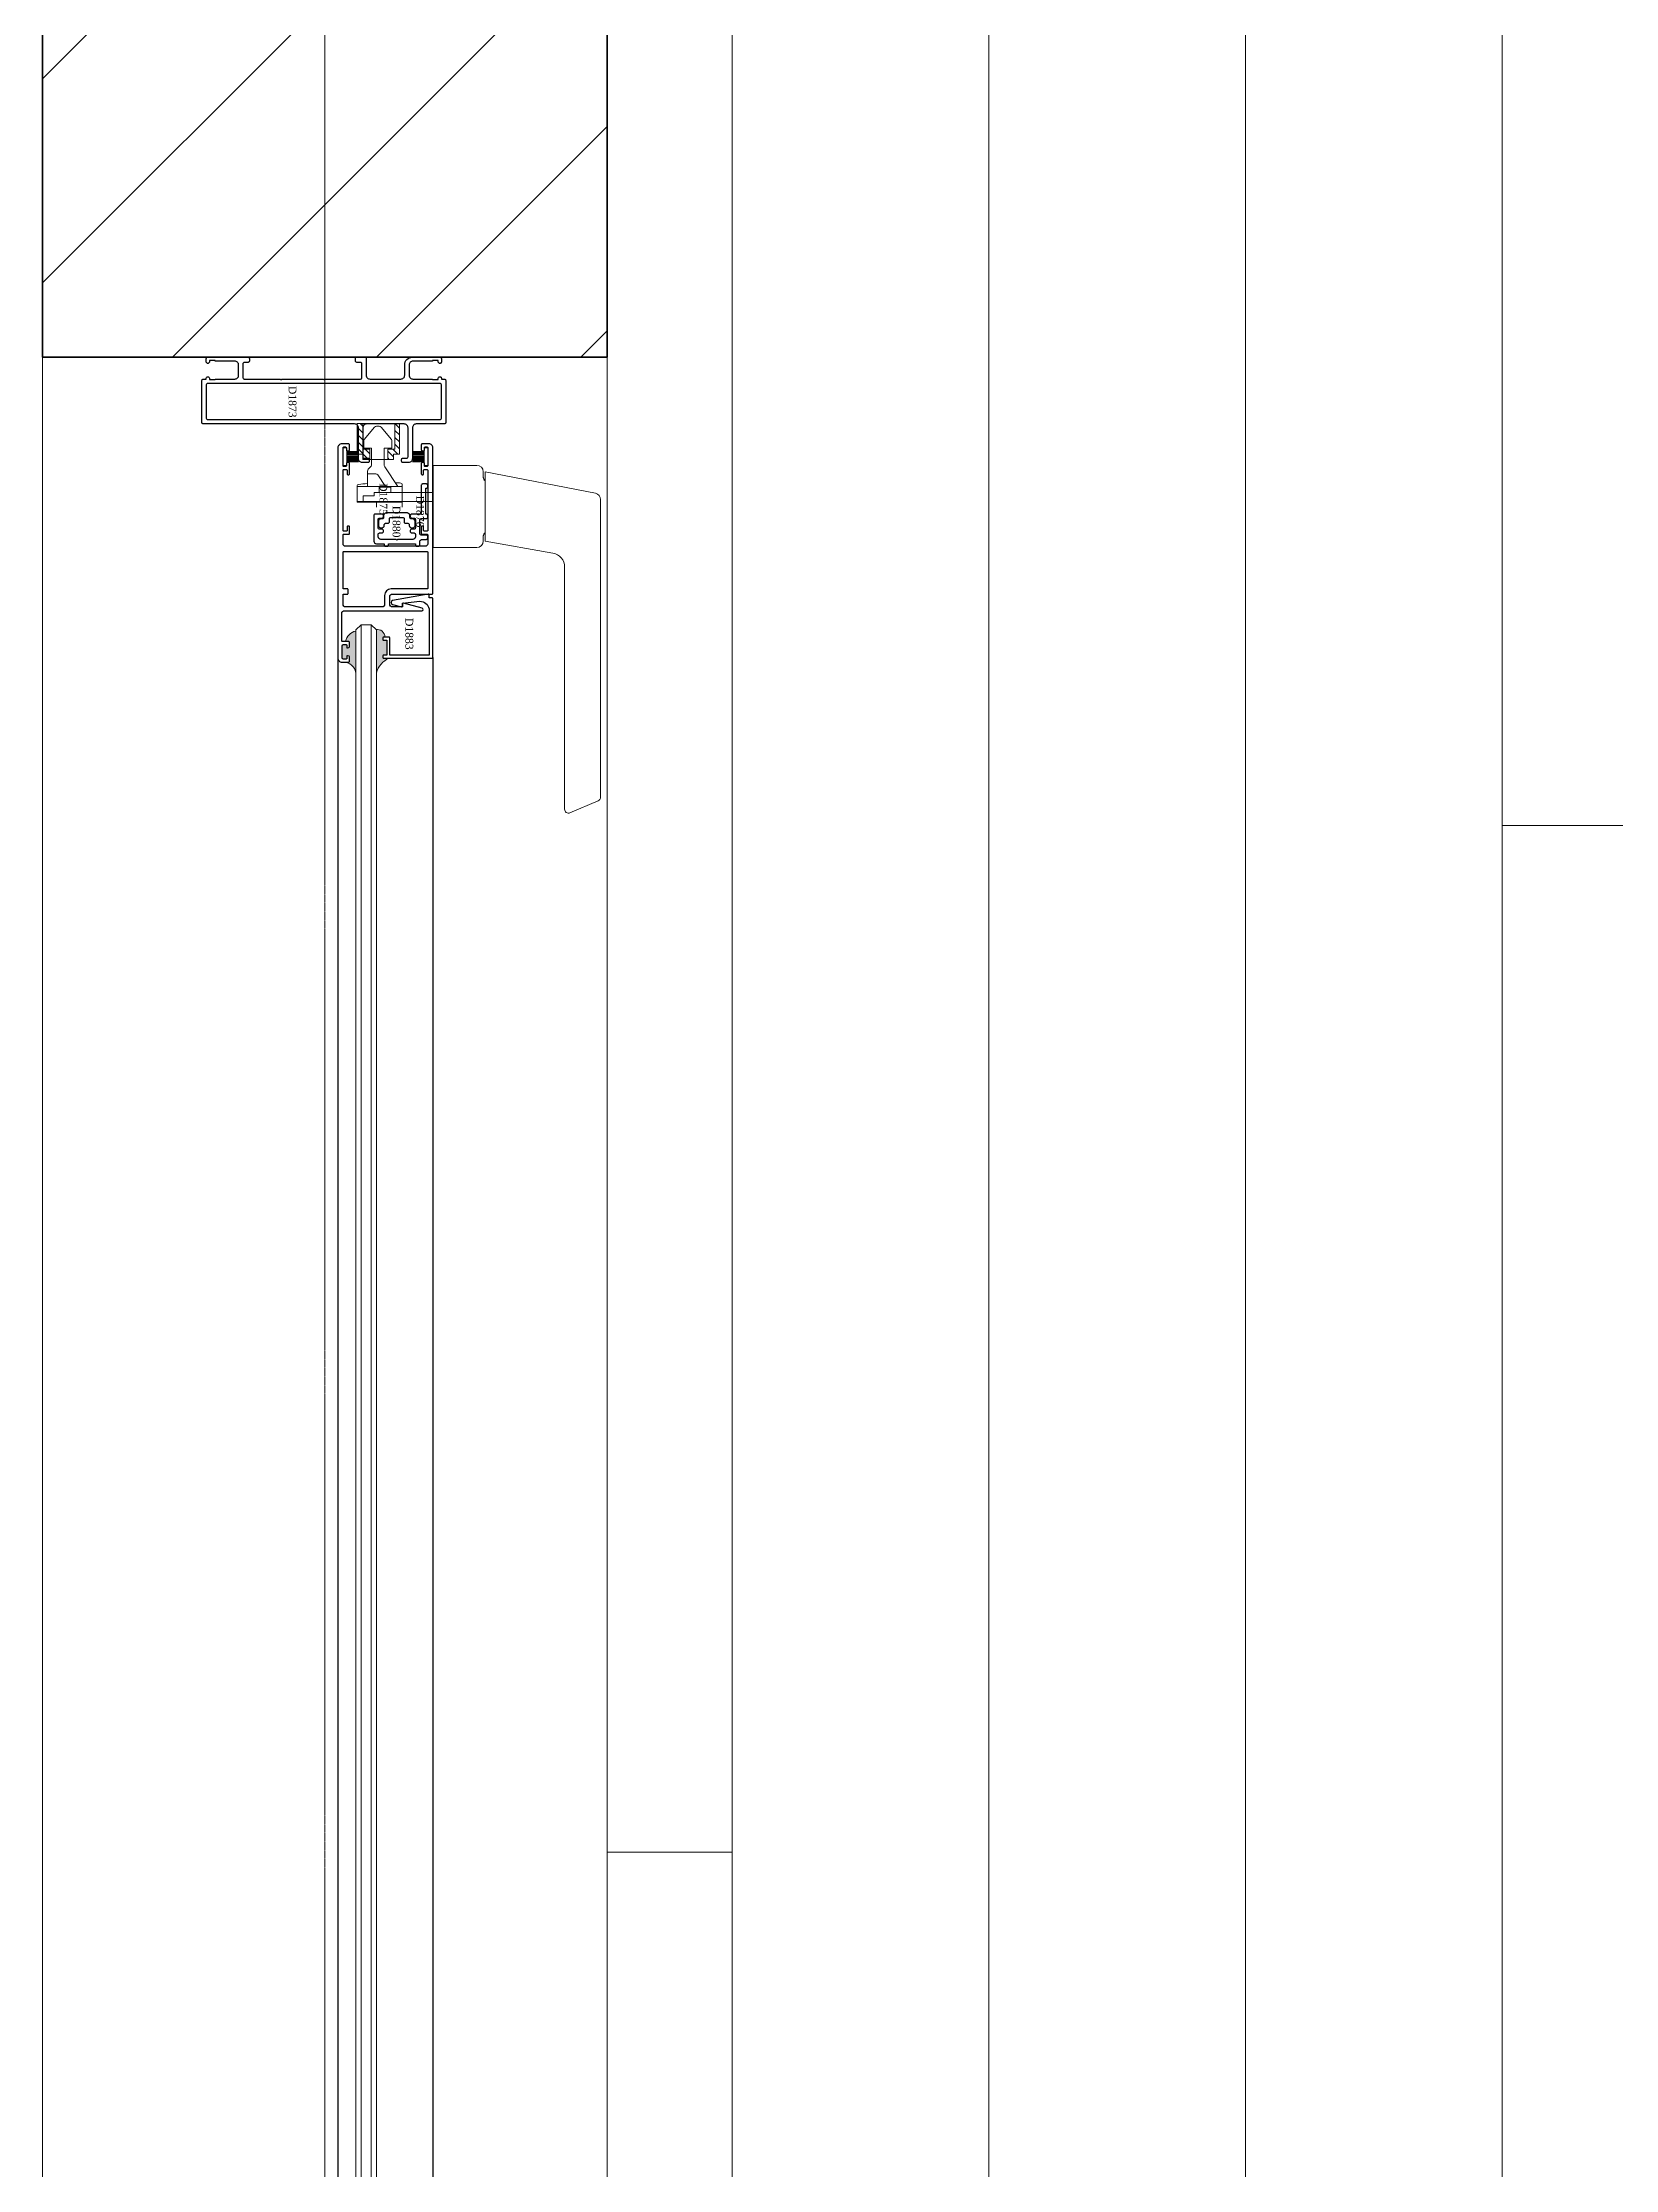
# Model space of a CAD drawing. Header units: millimetres. Extents: x 1336014 to 2939047, y -333549 to -60566.
# Drawn here: x 1477497 to 1478110, y -116194 to -115366 of the extents above; entities that cross this region are included whole.
import ezdxf

# ---------------------------------------------------------------- set-up
doc = ezdxf.new("R2010")
doc.units = ezdxf.units.MM
doc.header["$MEASUREMENT"] = 0
doc.linetypes.add('CENTER2', pattern=[1.125, 0.75, -0.125, 0.125, -0.125])
for name, color, linetype, lineweight in [('01.Cut', 255, 'Continuous', 35), ('02.Thay', 145, 'Continuous', 15), ('03.Manh', 251, 'Continuous', 13), ('09.Hatch', 250, 'Continuous', 5), ('10.truc', 250, 'CENTER2', 20), ('DIM', 252, 'Continuous', 20), ('Khóa cửa nhôm', 56, 'Continuous', 5), ('KT KHUNG BAO', 96, 'Continuous', 9), ('kính', 54, 'Continuous', 9), ('Nhôm', 4, 'Continuous', 20), ('Nẹp nhôm', 6, 'Continuous', 9), ('Ron', 15, 'Continuous', 9)]:
    doc.layers.add(name, color=color, linetype=linetype, lineweight=lineweight)
for name, color, linetype in [('1', 4, 'Continuous'), ('Dim and mark text', 241, 'Continuous'), ('I. Hatch', 8, 'Continuous')]:
    doc.layers.add(name, color=color, linetype=linetype)
doc.styles.add('(Mark cn big5)', font='', dxfattribs={"height": 9})
doc.styles.get('(Mark cn big5)').set_extended_font_data('经典宋体繁')

# ---------------------------------------------------------------- blocks, each defined once
blk = doc.blocks.new('ron cửa trượt xingfa 95')
for p, q in [((-2.05, 1.41), (-2.05, 6)), ((-1.65, 1.41), (-1.65, 6)), ((-1.25, 1.41), (-1.25, 6)), ((-0.85, 1.41), (-0.85, 6)), ((-0.45, 1.41), (-0.45, 6)), ((-0.05, 1.41), (-0.05, 6)), ((0.35, 1.41), (0.35, 6)), ((0.75, 1.41), (0.75, 6)), ((1.15, 1.41), (1.15, 6)), ((1.55, 1.41), (1.55, 6)), ((1.95, 1.41), (1.95, 6))]:
    blk.add_line(p, q)
blk.add_lwpolyline([(3.14, 0.01), (-3.23, 0.01, -0.414214), (-3.53, 0.31), (-3.53, 1.11, -0.414214), (-3.23, 1.41), (3.14, 1.41, -0.414214), (3.44, 1.11), (3.44, 0.31, -0.414214)], format="xyb", close=True)
blk = doc.blocks.new('tay nam khoa cua truot xingfa 95')
at = {"linetype": 'Continuous'}
h = blk.add_hatch(dxfattribs=at)
h.set_pattern_fill('ANSI31', color=28, scale=0.6, style=0)
h.set_pattern_definition([(45, (-5592.2417, 6701.1846), (-1.3470384, 1.3470384), [])])
h.paths.add_polyline_path([(-22.34, -35.1), (-22.34, -37.85), (-18.34, -37.85), (-18.34, -35.6), (-20.34, -35.6), (-20.34, -33.35), (-32.34, -33.35), (-32.34, -35.1)])
h.paths.add_polyline_path([(-20.34, -49.85), (-20.34, -47.6), (-18.34, -47.6), (-18.34, -44.85), (-22.34, -44.85), (-22.34, -47.6), (-32.34, -47.6), (-32.34, -49.85)])
for p, q in [((-5.15, 42.98), (-13.5, 0)), ((113.26, 45), (-2.69, 45)), ((119.31, 33.09), (114.65, 44.09)), ((13.5, 0), (18.16, 26.46)), ((117.93, 31), (23.58, 31)), ((-13.5, 0), (13.5, 0)), ((13.25, 0), (-13.25, 0)), ((-10.03, 0), (10.43, 0)), ((10.43, 0), (13.5, 0)), ((-16, -20.2), (-16, -3.2)), ((-13.5, -0.7), (-11.5, -0.7)), ((11.5, -0.7), (13.5, -0.7)), ((16, -20.2), (16, -3.2)), ((-5.46, -43.2), (-5.46, -20.2)), ((-1.96, -47.5), (-1.96, -20.2)), ((-8.63, -32.27), (0.21, -32.27)), ((-7.71, -49.77), (-7.71, -32.27)), ((-4.3, -32.27), (0.25, -32.27)), ((-1.71, -49.77), (-1.71, -32.27)), ((-31.21, -41.23), (-31.21, -42.3)), ((-30.85, -40.47), (-26.13, -36.5)), ((-25.48, -36.27), (-22.71, -36.27)), ((-22.71, -39.27), (-22.71, -36.27)), ((-22.71, -39.27), (-16.01, -39.27)), ((-15.46, -39.1), (-7.71, -33.93)), ((-7.71, -38.74), (-12.26, -41.78)), ((-5.46, -36.7), (-7.46, -36.7)), ((-7.46, -41.2), (-7.46, -36.7)), ((-5.46, -41.2), (-7.46, -41.2)), ((-5.46, -40.33), (-5.46, -43.2)), ((-5.46, -43.2), (-5.46, -41.2)), ((-1.96, -36.03), (-1.96, -49.77)), ((-30.85, -43.07), (-26.13, -47.03)), ((-22.71, -47.27), (-25.48, -47.27)), ((-22.71, -47.27), (-22.71, -44.27)), ((-22.71, -44.27), (-16.12, -44.27)), ((-14.5, -45.47), (-15.42, -44.56)), ((-13.8, -45.77), (-7.71, -45.77)), ((-12.71, -42.61), (-12.71, -45.77)), ((-4.16, -43.2), (-5.46, -43.2)), ((-4.16, -47.5), (-4.16, -43.2)), ((-1.96, -47.5), (-4.16, -47.5)), ((-1.71, -42.27), (-1.71, -44.77)), ((-1.71, -42.27), (0.25, -42.27)), ((-1.71, -49.77), (-8.11, -49.77))]:
    blk.add_line(p, q, dxfattribs=at)
blk.add_line((-16, -20.2), (16, -20.2))
at = {"color": 28, "linetype": 'Continuous'}
for p, q in [((-20.34, -33.35), (-32.34, -33.35)), ((-32.34, -49.85), (-32.34, -33.35)), ((-22.34, -35.1), (-32.34, -35.1)), ((-22.34, -35.1), (-22.34, -37.85)), ((-18.34, -37.85), (-22.34, -37.85)), ((-20.34, -35.6), (-20.34, -33.35)), ((-18.34, -35.6), (-20.34, -35.6)), ((-18.34, -35.6), (-18.34, -47.6)), ((-22.34, -47.6), (-32.34, -47.6)), ((-22.34, -44.85), (-22.34, -47.6)), ((-18.34, -44.85), (-22.34, -44.85)), ((-20.34, -47.6), (-20.34, -49.85)), ((-20.34, -47.6), (-18.34, -47.6)), ((-32.34, -49.85), (-20.34, -49.85))]:
    blk.add_line(p, q, dxfattribs=at)
at = {"linetype": 'Continuous'}
for centre, radius, start, end in [((-2.69, 42.5), 2.5, 90, 169), ((113.26, 43.5), 1.5, 23, 89.99936), ((23.58, 25.5), 5.5, 90.00003, 170), ((117.93, 32.5), 1.5, 269.99984, 23), ((-11.5, 0.8), 1.5, 270, 327.76905), ((-11.3, 0.8), 1.5, 270, 327.76905), ((11.5, 0.8), 1.5, 212.23095, 270), ((11.7, 0.8), 1.5, 212.23095, 270), ((-13.5, -3.2), 2.5, 90, 180), ((13.5, -3.2), 2.5, 0, 90), ((110.79, -37.27), 120, 177.84191, 178.87853), ((-8.63, -32.77), 0.5, 90, 177.84191), ((-30.21, -41.23), 1, 130, 180), ((-25.48, -37.27), 1, 90, 130), ((-16.01, -38.27), 1, 270, 303.69007), ((-30.21, -42.3), 1, 180, 230), ((-25.48, -46.27), 1, 230, 270), ((-16.12, -45.27), 1, 45, 90), ((-13.8, -44.77), 1, 225, 270), ((-11.71, -42.61), 1, 123.69007, 180), ((110.79, -37.27), 120, 184.06185, 185.76326), ((-8.11, -49.27), 0.5, 185.76326, 270)]:
    blk.add_arc(centre, radius, start, end, dxfattribs=at)
blk = doc.blocks.new('\xadqerqw')
at = {"layer": 'KT KHUNG BAO'}
for points in [[(478570.91, -42590.1), (478570.91, -42573.83, 0.317646), (478566.91, -42577.89), (478568.11, -42577.89, -0.414214), (478568.41, -42578.19), (478568.41, -42579.95, -0.339454), (478568.19, -42580.24), (478567.67, -42580.38, -0.493145), (478567.41, -42580.19), (478567.41, -42579.39, 0.414214), (478567.11, -42579.09), (478565.91, -42579.09, 0.414214), (478565.61, -42579.39), (478565.61, -42584.39, 0.414214), (478565.91, -42584.69), (478567.11, -42584.69, 0.414214), (478567.41, -42584.39), (478567.41, -42583.59, -0.493145), (478567.67, -42583.39), (478568.19, -42583.53, -0.339454), (478568.41, -42583.82), (478568.41, -42585.59, -0.414214), (478568.11, -42585.89), (478565.95, -42585.89, -0.367208)], [(478583.84, -42584.38), (478581.71, -42584.38, -0.414214), (478581.41, -42584.08), (478581.41, -42583.48, -0.414214), (478581.71, -42583.18), (478582.96, -42583.18), (478582.96, -42577.38), (478581.71, -42577.38, -0.414214), (478581.41, -42577.08), (478581.41, -42576.48, -0.414214), (478581.71, -42576.18), (478582.3, -42576.18, 0.424996), (478578.67, -42573.14), (478578.91, -42573.39), (478578.91, -42590.1, -0.234607)]]:
    blk.add_hatch(color=256, dxfattribs=at).paths.add_polyline_path(points)
at = {"layer": '1'}
for points in [[(478583.61, -42539.79), (478594.11, -42539.79), (478594.11, -42540.29, 0.414214), (478594.61, -42540.79), (478595.31, -42540.79, 0.414214), (478595.81, -42540.29), (478595.81, -42539.09, -0.414214), (478596.81, -42538.09), (478598.41, -42538.09, 0.414214), (478598.91, -42537.59), (478598.91, -42536.89, 0.414214), (478598.41, -42536.39), (478596.31, -42536.39, -0.414214), (478595.81, -42535.89), (478595.81, -42530.49, -0.414214), (478596.31, -42529.99), (478598.41, -42529.99, 0.414214), (478598.91, -42529.49), (478598.91, -42528.79, 0.414214), (478598.41, -42528.29), (478598.11, -42528.29), (478598.11, -42518.19), (478598.41, -42518.19, 0.414214), (478598.91, -42517.69), (478598.91, -42516.99, 0.414214), (478598.41, -42516.49), (478596.91, -42516.49, 0.414214), (478596.41, -42516.99), (478596.41, -42527.79, -0.414214), (478595.91, -42528.29), (478592.61, -42528.29, 0.414214), (478592.11, -42528.79), (478592.11, -42529.29, 0.414214), (478592.61, -42529.79), (478593.61, -42529.79, -0.414214), (478594.11, -42530.29), (478594.11, -42533.59, -0.414214), (478593.61, -42534.09), (478592.61, -42534.09, 0.414214), (478592.11, -42534.59), (478592.11, -42535.09, 0.414214), (478592.61, -42535.59), (478593.61, -42535.59, -0.414214), (478594.11, -42536.09), (478594.11, -42537.09, -0.414214), (478593.11, -42538.09), (478587.15, -42538.09), (478586.85, -42538.39), (478586.55, -42538.09), (478580.61, -42538.09, -0.414214), (478579.61, -42537.09), (478579.61, -42536.09, -0.414214), (478580.11, -42535.59), (478581.11, -42535.59, 0.414214), (478581.61, -42535.09), (478581.61, -42534.59, 0.414214), (478581.11, -42534.09), (478580.11, -42534.09, -0.414214), (478579.61, -42533.59), (478579.61, -42530.29, -0.414214), (478580.11, -42529.79), (478581.11, -42529.79, 0.414214), (478581.61, -42529.29), (478581.61, -42528.79, 0.414214), (478581.11, -42528.29), (478578.41, -42528.29, 0.414214), (478577.91, -42528.79), (478577.91, -42538.79, 0.414214), (478578.91, -42539.79), (478581.91, -42539.79), (478581.91, -42540.29, 0.414214), (478582.41, -42540.79), (478583.11, -42540.79, 0.414214), (478583.61, -42540.29)], [(478591.83, -42528.67), (478591.83, -42529.47, 0.414214), (478592.33, -42529.97), (478592.83, -42529.97, -0.414214), (478593.83, -42530.97), (478593.83, -42532.77, -0.414214), (478592.83, -42533.77, -0.414214), (478591.83, -42532.77), (478591.83, -42532.47, 0.414214), (478591.33, -42531.97), (478590.33, -42531.97, -0.414214), (478589.83, -42531.47), (478589.83, -42530.17, 0.414214), (478589.33, -42529.67), (478587.13, -42529.67), (478586.83, -42529.37), (478586.53, -42529.67), (478584.33, -42529.67, 0.414214), (478583.83, -42530.17), (478583.83, -42531.47, -0.414214), (478583.33, -42531.97), (478582.33, -42531.97, 0.414214), (478581.83, -42532.47), (478581.83, -42532.77, -0.414214), (478580.83, -42533.77, -0.414214), (478579.83, -42532.77), (478579.83, -42530.97, -0.414214), (478580.83, -42529.97), (478581.33, -42529.97, 0.414214), (478581.83, -42529.47), (478581.83, -42528.67, -0.414214), (478582.83, -42527.67), (478590.83, -42527.67, -0.414214)]]:
    blk.add_lwpolyline(points, format="xyb", close=True, dxfattribs=at)
at = {"layer": 'DIM', "ltscale": 0.15}
for centre, radius, start, end in [((478571.78, -42578.69), 4.93, 100.14573, 170.63469), ((478579.02, -42576.41), 3.29, 4.01455, 96.11583), ((478565.95, -42590.92), 5.03, 9.33848, 89.99302)]:
    blk.add_arc(centre, radius, start, end, dxfattribs=at)
at = {"layer": 'I. Hatch', "ltscale": 0.15}
for p, q in [((478563.91, -42584.39), (478563.91, -43324.83)), ((478600.91, -42584.08), (478600.91, -43325.14))]:
    blk.add_line(p, q, dxfattribs=at)
at = {"layer": 'KT KHUNG BAO'}
blk.add_arc((478587.14, -42592.2), 8.49, 112.84147, 165.65435, dxfattribs=at)
at = {"layer": 'kính'}
for points in [[(478576.91, -43337.81), (478578.91, -43335.81), (478578.91, -42573.36), (478576.91, -42571.36), (478572.91, -42571.36), (478570.91, -42573.36), (478570.91, -43335.81), (478572.91, -43337.81)], [(478572.91, -43337.81), (478572.91, -42571.36), (478576.91, -42571.36), (478576.91, -43337.81)]]:
    blk.add_lwpolyline(points, close=True, dxfattribs=at)
at = {"layer": 'Nhôm', "lineweight": 25}
for points in [[(478513.13, -42469.54, -0.414214), (478512.63, -42469.04), (478512.63, -42467.64, -0.414214), (478513.13, -42467.14), (478528.93, -42467.14, -0.414214), (478529.43, -42467.64), (478529.43, -42468.64, -0.414214), (478528.93, -42469.14), (478527.43, -42469.14, 0.414214), (478526.93, -42469.64), (478526.93, -42475.14, 0.414214), (478527.43, -42475.64), (478541.43, -42475.64), (478541.73, -42475.94), (478542.03, -42475.64), (478558.13, -42475.64), (478558.43, -42475.94), (478558.73, -42475.64), (478572.73, -42475.64, 0.414214), (478573.23, -42475.14), (478573.23, -42469.64, 0.414214), (478572.73, -42469.14), (478571.23, -42469.14, -0.414214), (478570.73, -42468.64), (478570.73, -42467.64, -0.414214), (478571.23, -42467.14), (478574.43, -42467.14, -0.414214), (478574.93, -42467.64), (478574.93, -42474.14, 0.414214), (478576.43, -42475.64), (478588.43, -42475.64, 0.414214), (478589.93, -42474.14), (478589.93, -42470.14, -0.414214), (478592.93, -42467.14), (478603.73, -42467.14, -0.414214), (478604.23, -42467.64), (478604.23, -42469.04, -0.414214), (478603.73, -42469.54), (478603.53, -42469.54, -0.414214), (478603.03, -42469.04), (478603.03, -42468.44), (478600.73, -42468.44), (478600.73, -42468.64), (478593.13, -42468.64, 0.414214), (478591.63, -42470.14), (478591.63, -42474.14, 0.414214), (478593.13, -42475.64), (478600.73, -42475.64), (478600.73, -42475.84), (478603.03, -42475.84), (478603.03, -42475.24, -0.414214), (478603.53, -42474.74), (478603.73, -42474.74, -0.414214), (478604.23, -42475.24), (478604.23, -42475.64), (478605.43, -42475.64, -0.414214), (478605.93, -42476.14), (478605.93, -42492.64, -0.414214), (478605.43, -42493.14), (478594.43, -42493.14, 0.414214), (478592.93, -42494.64), (478592.93, -42506.64, -0.414214), (478591.43, -42508.14), (478591.23, -42508.14), (478589.23, -42508.14, -0.414214), (478588.73, -42507.64), (478588.73, -42506.94, -0.414214), (478589.23, -42506.44), (478590.73, -42506.44, 0.414214), (478591.23, -42505.94), (478591.23, -42494.64, 0.414214), (478589.73, -42493.14), (478575.13, -42493.14, 0.414214), (478573.63, -42494.64), (478573.63, -42505.94, 0.414214), (478574.13, -42506.44), (478575.63, -42506.44, -0.414214), (478576.13, -42506.94), (478576.13, -42507.64, -0.414214), (478575.63, -42508.14), (478573.63, -42508.14), (478573.43, -42508.14, -0.414214), (478571.93, -42506.64), (478571.93, -42494.64, 0.414214), (478570.43, -42493.14), (478511.43, -42493.14, -0.414214), (478510.93, -42492.64), (478510.93, -42476.14, -0.414214), (478511.43, -42475.64), (478512.63, -42475.64), (478512.63, -42475.24, -0.414214), (478513.13, -42474.74), (478513.33, -42474.74, -0.414214), (478513.83, -42475.24), (478513.83, -42475.84), (478516.13, -42475.84), (478516.13, -42475.64), (478523.73, -42475.64, 0.414214), (478525.23, -42474.14), (478525.23, -42470.14, 0.414214), (478523.73, -42468.64), (478516.13, -42468.64), (478516.13, -42468.44), (478513.83, -42468.44), (478513.83, -42469.04, -0.414214), (478513.33, -42469.54)], [(478603.73, -42491.44, 0.414214), (478604.23, -42490.94), (478604.23, -42477.84, 0.414214), (478603.73, -42477.34), (478513.13, -42477.34, 0.414214), (478512.63, -42477.84), (478512.63, -42490.94, 0.414214), (478513.13, -42491.44)], [(478568.41, -42578.19, 0.414214), (478568.11, -42577.89), (478565.71, -42577.89, -0.414214), (478565.41, -42577.59), (478565.41, -42566.89, -0.414214), (478566.41, -42565.89), (478596.61, -42565.89, 0.873366), (478596.75, -42564.9), (478589.49, -42562.9, 0.49569), (478589.11, -42563.19), (478589.11, -42564.09, -0.414214), (478588.81, -42564.39), (478585.11, -42564.39, -0.414214), (478584.11, -42563.39), (478584.11, -42560.39, -0.414214), (478585.11, -42559.39), (478600.61, -42559.39, 0.414214), (478600.91, -42559.09), (478600.91, -42502.39, 0.414214), (478599.41, -42500.89), (478596.71, -42500.89, 0.414214), (478596.41, -42501.19), (478596.41, -42503.29, 0.414214), (478596.71, -42503.59), (478597.31, -42503.59, 0.414214), (478597.61, -42503.29), (478597.61, -42502.39, -0.414214), (478597.91, -42502.09), (478598.61, -42502.09, -0.414214), (478598.91, -42502.39), (478598.91, -42509.39, -0.414214), (478598.61, -42509.69), (478597.91, -42509.69, -0.414214), (478597.61, -42509.39), (478597.61, -42508.49, 0.414214), (478597.31, -42508.19), (478596.71, -42508.19, 0.414214), (478596.41, -42508.49), (478596.41, -42510.89), (478596.41, -42512.59, 0.414214), (478596.71, -42512.89), (478597.01, -42512.89, 0.414214), (478597.31, -42512.59), (478597.31, -42511.19, -0.414214), (478597.61, -42510.89), (478598.61, -42510.89, -0.414214), (478598.91, -42511.19), (478598.91, -42534.59, -0.414214), (478598.61, -42534.89), (478597.61, -42534.89, -0.414214), (478597.31, -42534.59), (478597.31, -42533.19, 0.414214), (478597.01, -42532.89), (478596.71, -42532.89, 0.414214), (478596.41, -42533.19), (478596.41, -42535.79, 0.414214), (478596.71, -42536.09), (478598.61, -42536.09, -0.414214), (478598.91, -42536.39), (478598.91, -42539.79, -0.414214), (478597.91, -42540.79), (478566.91, -42540.79, -0.414214), (478565.91, -42539.79), (478565.91, -42536.39, -0.414214), (478566.21, -42536.09), (478568.11, -42536.09, 0.414214), (478568.41, -42535.79), (478568.41, -42533.19, 0.414214), (478568.11, -42532.89), (478567.81, -42532.89, 0.414214), (478567.51, -42533.19), (478567.51, -42534.59, -0.414214), (478567.21, -42534.89), (478566.21, -42534.89, -0.414214), (478565.91, -42534.59), (478565.91, -42511.19, -0.414214), (478566.21, -42510.89), (478567.21, -42510.89, -0.414214), (478567.51, -42511.19), (478567.51, -42512.59, 0.414214), (478567.81, -42512.89), (478568.11, -42512.89, 0.414214), (478568.41, -42512.59), (478568.41, -42510.89), (478568.41, -42508.49, 0.414214), (478568.11, -42508.19), (478567.51, -42508.19, 0.414214), (478567.21, -42508.49), (478567.21, -42509.39, -0.414214), (478566.91, -42509.69), (478566.21, -42509.69, -0.414214), (478565.91, -42509.39), (478565.91, -42502.39, -0.414214), (478566.21, -42502.09), (478566.91, -42502.09, -0.414214), (478567.21, -42502.39), (478567.21, -42503.29, 0.414214), (478567.51, -42503.59), (478568.11, -42503.59, 0.414214), (478568.41, -42503.29), (478568.41, -42501.19, 0.414214), (478568.11, -42500.89), (478565.41, -42500.89, 0.414214), (478563.91, -42502.39), (478563.91, -42584.39, 0.414214), (478565.41, -42585.89), (478568.11, -42585.89, 0.414214), (478568.41, -42585.59), (478568.41, -42583.82, 0.339454), (478568.19, -42583.53), (478567.67, -42583.39, 0.493145), (478567.41, -42583.59), (478567.41, -42584.39, -0.414214), (478567.11, -42584.69), (478565.91, -42584.69, -0.414214), (478565.61, -42584.39), (478565.61, -42579.39, -0.414214), (478565.91, -42579.09), (478567.11, -42579.09, -0.414214), (478567.41, -42579.39), (478567.41, -42580.19, 0.493145), (478567.67, -42580.38), (478568.19, -42580.24, 0.339454), (478568.41, -42579.95)], [(478598.91, -42543.09), (478598.91, -42557.09, -0.414214), (478598.61, -42557.39), (478584.61, -42557.39, 0.414214), (478582.11, -42559.89), (478582.11, -42563.39, -0.414214), (478581.11, -42564.39), (478566.91, -42564.39, -0.414214), (478565.91, -42563.39), (478565.91, -42559.69, -0.414214), (478566.21, -42559.39), (478567.61, -42559.39, 0.414214), (478567.91, -42559.09), (478567.91, -42557.69, 0.414214), (478567.61, -42557.39), (478566.21, -42557.39, -0.414214), (478565.91, -42557.09), (478565.91, -42543.09, -0.414214), (478566.21, -42542.79), (478598.61, -42542.79, -0.414214)]]:
    blk.add_lwpolyline(points, format="xyb", close=True, dxfattribs=at)
at = {"layer": 'Nẹp nhôm', "color": 6, "lineweight": 25}
blk.add_lwpolyline([(478600.91, -42584.08), (478600.91, -42561.19, 0.414214), (478600.61, -42560.89), (478599.71, -42560.89, -0.414214), (478599.41, -42560.59), (478599.41, -42559.69, 0.467924), (478599.06, -42559.39), (478585.23, -42561.96, 0.800406), (478585.17, -42563.42), (478588.74, -42564.38, 0.493145), (478589.11, -42564.09), (478589.11, -42562.89), (478595.82, -42562.21, -0.380274), (478599.41, -42565.19), (478599.41, -42583.18), (478584.16, -42583.18), (478584.16, -42576.48, 0.414214), (478583.86, -42576.18), (478581.71, -42576.18, 0.414214), (478581.41, -42576.48), (478581.41, -42577.08, 0.414214), (478581.71, -42577.38), (478582.96, -42577.38), (478582.96, -42583.18), (478581.71, -42583.18, 0.414214), (478581.41, -42583.48), (478581.41, -42584.08, 0.414214), (478581.71, -42584.38), (478600.61, -42584.38, 0.414214)], format="xyb", close=True, dxfattribs=at)
at = {"layer": 'Khóa cửa nhôm', "rotation": 270}
blk.add_blockref('tay nam khoa cua truot xingfa 95', (478621.23, -42525.26), dxfattribs=at)
at = {"layer": 'Ron', "xscale": -1, "rotation": 270}
blk.add_blockref('ron cửa trượt xingfa 95', (478565.92, -42505.84), dxfattribs=at)
at = {"layer": 'Ron', "rotation": 90}
blk.add_blockref('ron cửa trượt xingfa 95', (478598.92, -42505.84), dxfattribs=at)
at = {"layer": 'Dim and mark text', "char_height": 3, "attachment_point": 4, "rotation": 270, "style": '(Mark cn big5)'}
for s, insert in [('{\\fVNI-Franko|b0|i0|c0|p2; \\fVNI-Times|b0|i0|c0|p2;D1873}', (478546.22, -42477.2)), ('{\\fVNI-Franko|b0|i0|c0|p2; \\fVNI-Times|b0|i0|c0|p2;D1875}', (478581.63, -42515.09)), ('{\\fVNI-Franko|b0|i0|c0|p2; \\fVNI-Times|b0|i0|c0|p2;D1880}', (478586.71, -42523.91)), ('{\\fVNI-Franko|b0|i0|c0|p2; \\fVNI-Times|b0|i0|c0|p2;D1876}', (478595.94, -42519.97)), ('{\\fVNI-Franko|b0|i0|c0|p2; \\fVNI-Times|b0|i0|c0|p2;D1883}', (478591.72, -42567.59))]:
    blk.add_mtext(s, dxfattribs=dict(at, insert=insert))

msp = doc.modelspace()

# ---------------------------------------------------------------- hatches: boundary and pattern name
at = {"layer": '09.Hatch', "ltscale": 50}
h = msp.add_hatch(dxfattribs=at)
h.set_pattern_fill('TUONGXAY', color=256, scale=450, style=0)
h.set_pattern_definition([(45, (938089.135, -82667.84), (-39.7747564, 39.7747564), [])])
h.paths.add_polyline_path([(1492497.14, -114763.6), (1477497.14, -114763.6), (1477497.14, -114983.6), (1477497.14, -115488.42), (1477717.14, -115488.42), (1477717.14, -114983.6), (1479688.58, -114983.6), (1479688.58, -117743.6), (1482586.2, -117743.6), (1482586.2, -117633.6), (1479798.58, -117633.6), (1479798.58, -114983.6), (1483626.14, -114983.6), (1483626.14, -117633.6), (1483516.2, -117633.6), (1483516.2, -117743.6), (1483736.14, -117743.6), (1483736.14, -114983.6), (1487098.14, -114983.6), (1487098.14, -117613.6), (1487208.14, -117613.6), (1487208.14, -115128.22), (1488486.15, -115128.22), (1488486.15, -117503.6), (1487956.14, -117503.6), (1487956.14, -117613.6), (1488596.15, -117613.6), (1488596.15, -114983.6), (1492277.14, -114983.6), (1492277.14, -115563.6), (1492497.14, -115563.6)])
h.paths.add_polyline_path([(1488486.15, -114983.6), (1488486.15, -115073.22), (1487208.14, -115073.22), (1487208.14, -114983.6)], flags=16)
at = {"layer": '09.Hatch'}
h = msp.add_hatch(dxfattribs=at)
h.set_pattern_fill('BOARD', color=256, scale=100, angle=90, pattern_type=2)
h.set_pattern_definition([(90, (781165.58, -119671.03), (-100, 6e-15), []), (180, (781165.58, -119671.03), (-400, -400), [100, -1400]), (180, (780965.58, -119071.03), (-400, -400), [100, -1400])])
h.paths.add_polyline_path([(1477717.14, -114983.6), (1479688.58, -114983.6), (1479688.58, -118543.6), (1477717.14, -118543.6)])

# ---------------------------------------------------------------- linework, layer by layer
at = {"layer": '01.Cut'}
for points in [[(1477497.14, -115488.42), (1477497.14, -114983.6)], [(1477717.14, -114983.6), (1477717.14, -115488.42)], [(1477717.14, -115488.42), (1477497.14, -115488.42)], [(1477497.14, -115488.42), (1477717.14, -115488.42)]]:
    msp.add_lwpolyline(points, dxfattribs=at)
at = {"layer": '02.Thay'}
msp.add_lwpolyline([(1477497.14, -115488.42), (1477717.14, -115488.42), (1477717.14, -117288.78), (1477497.14, -117288.78)], close=True, dxfattribs=at)
at = {"layer": '03.Manh'}
msp.add_lwpolyline([(1477717.14, -114983.6), (1479688.58, -114983.6), (1479688.58, -118543.6), (1477717.14, -118543.6)], close=True, dxfattribs=at)
at = {"layer": '10.truc'}
msp.add_line((1477607.14, -113781.87), (1477607.14, -129023), dxfattribs=at)

# ---------------------------------------------------------------- block references
at = {"layer": '02.Thay'}
msp.add_blockref('\xadqerqw', (999048.31, -73021.27), dxfattribs=at)

doc.saveas('drawing.dxf')
